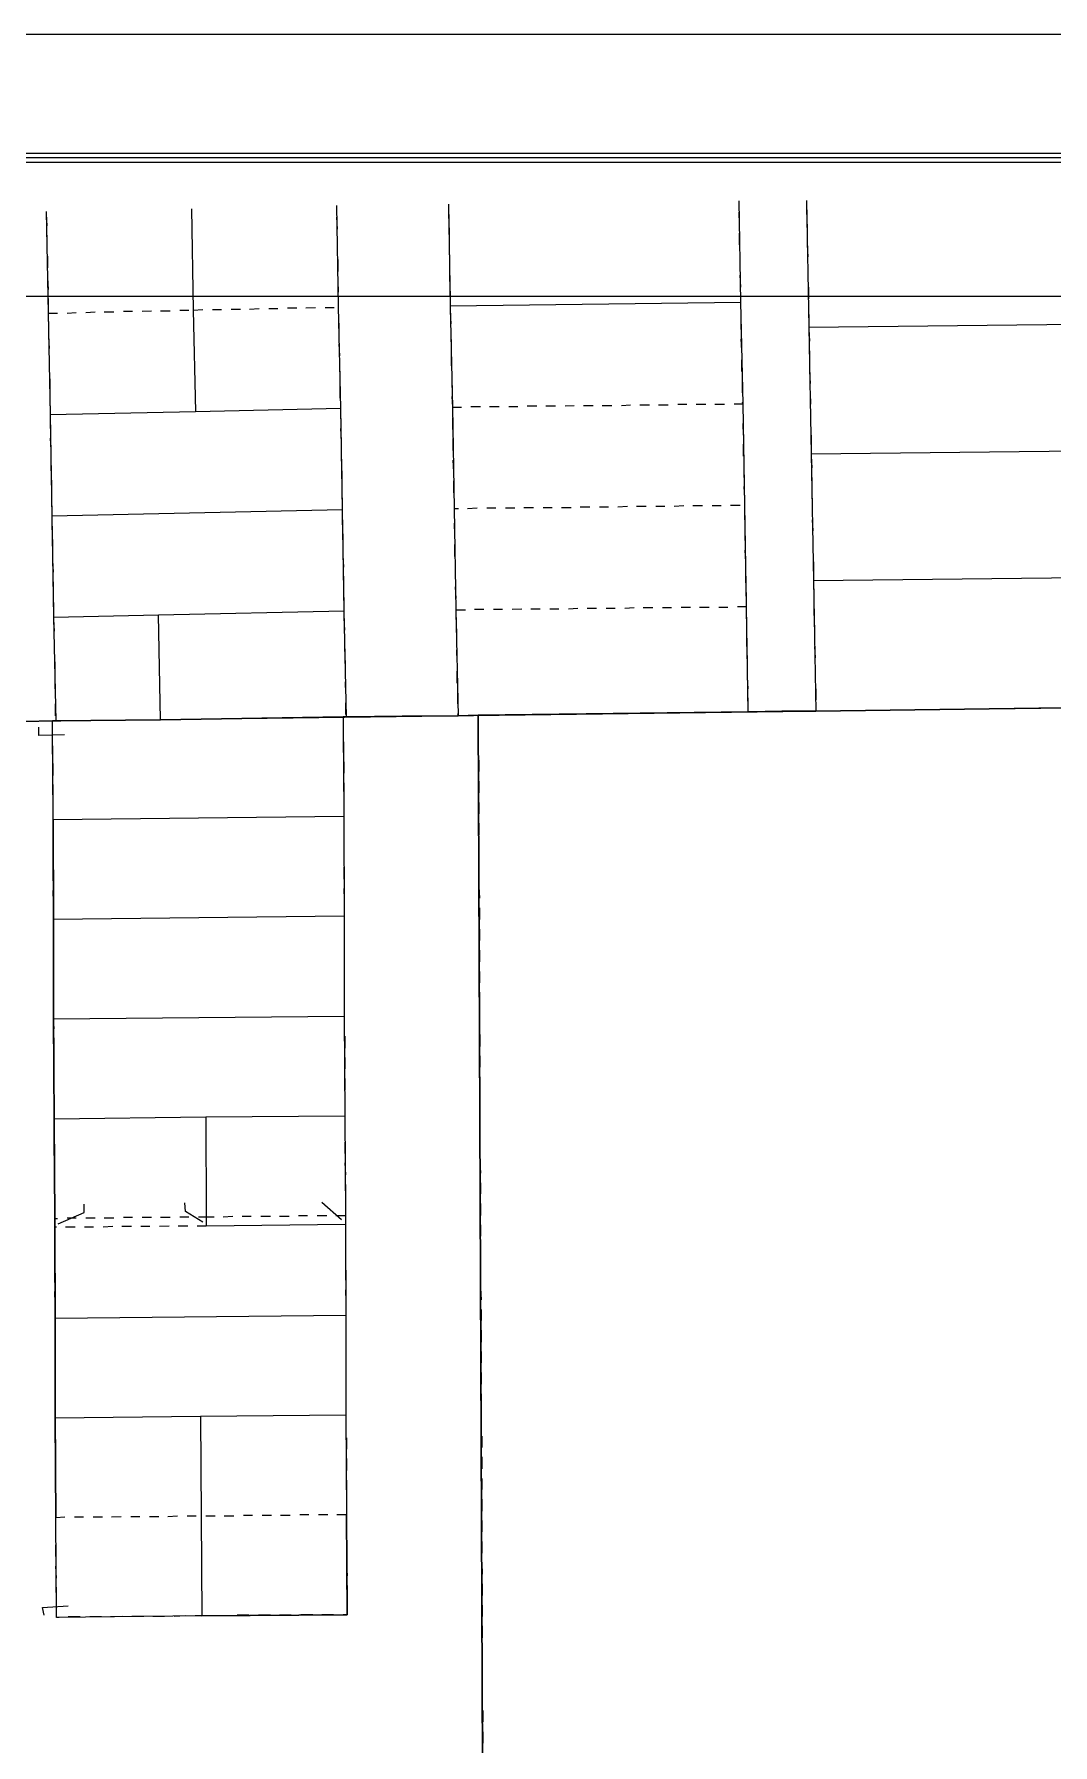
# Model space of a CAD drawing. Extents: x -8 to 2448, y 177 to 3185.
# Drawn here: x 378 to 812, y 2456 to 3185 of the extents above; entities that cross this region are included whole.
import ezdxf

# ---------------------------------------------------------------- set-up
doc = ezdxf.new("R2010")
doc.units = 0
doc.layers.add('Cadastral_Map', color=7, linetype='CONTINUOUS')

msp = doc.modelspace()

# ---------------------------------------------------------------- linework, layer by layer
at = {"layer": 'Cadastral_Map', "color": 1}
for points in [[(255.36557, 3184.8171), (1361.7897, 3184.8171)], [(257.52561, 2890.5755), (2158.6071, 2915.0557)], [(837.85826, 2898.0156), (711.1355, 2896.3356), (696.73519, 2896.3356), (682.33487, 2896.0955), (567.37237, 2894.6555), (558.73218, 2894.4155), (538.57174, 2894.1755), (534.97166, 2894.1755), (511.21114, 2893.9355), (509.77111, 2893.9355), (432.00942, 2892.7355), (387.36844, 2892.2555), (385.92841, 2892.2555), (374.40816, 2892.0155)], [(374.40816, 2892.0155), (385.92841, 2892.2555), (387.36844, 2892.2555), (432.00942, 2892.7355), (509.77111, 2893.9355), (511.21114, 2893.9355), (534.97166, 2894.1755), (538.57174, 2894.1755), (558.73218, 2894.4155), (567.37237, 2894.6555), (682.33487, 2896.0955), (696.73519, 2896.3356), (711.1355, 2896.3356), (837.85826, 2898.0156)]]:
    msp.add_lwpolyline(points, dxfattribs=at)
at = {"layer": 'Cadastral_Map', "color": 7}
for points in [[(65.52143, 177.36095), (65.52143, 3134.1768), (2374.1318, 3134.1768), (2374.1318, 177.36095), (65.52143, 177.36095)], [(67.44147, 179.28096), (67.44147, 3132.2568), (2372.4517, 3132.2568), (2372.4517, 179.28096), (67.44147, 179.28096)], [(69.36151, 181.20097), (69.36151, 3130.3368), (2370.2917, 3130.3368), (2370.2917, 181.20097), (69.36151, 181.20097)], [(554.65209, 3112.3367), (555.37211, 3069.1365), (679.2148, 3070.5765), (678.49479, 3113.7767)], [(554.65209, 3112.3367), (555.37211, 3069.1365), (556.33213, 3025.9362), (557.05214, 2982.736), (557.77216, 2939.5358), (558.73218, 2894.4155)], [(682.33487, 2896.0955), (681.61486, 2940.9758), (680.89484, 2984.176), (680.17483, 3027.3763), (679.2148, 3070.5765), (678.49479, 3113.7767)], [(707.29542, 3114.0167), (708.25544, 3060.0164)], [(707.29542, 3114.0167), (708.25544, 3060.0164), (709.21546, 3006.0161), (710.17548, 2952.0159), (711.1355, 2896.3356)], [(383.28835, 3109.2167), (384.00837, 3066.0165)], [(383.28835, 3109.2167), (384.00837, 3066.0165)], [(445.2097, 3110.4167), (445.92972, 3067.2165)], [(507.85107, 3068.6565), (507.13105, 3111.8567)], [(511.21114, 2893.9355), (510.25112, 2939.0558), (509.53111, 2982.256), (508.81109, 3025.4562), (507.85107, 3068.6565), (507.13105, 3111.8567)], [(103.92227, 1957.2105), (103.92227, 3073.2165), (2335.9709, 3073.2165), (2335.9709, 841.20452), (103.92227, 841.20452), (103.92227, 1957.2105)], [(508.81109, 3025.4562), (507.85107, 3068.6565)], [(555.37211, 3069.1365), (556.33213, 3025.9362)], [(680.17483, 3027.3763), (679.2148, 3070.5765)], [(384.00837, 3066.0165), (384.96839, 3022.8162), (446.88974, 3024.0162), (508.81109, 3025.4562)], [(384.00837, 3066.0165), (388.08846, 3066.0165)], [(384.00837, 3066.0165), (384.96839, 3022.8162)], [(392.16855, 3066.0165), (396.00863, 3066.2565)], [(400.08872, 3066.2565), (404.16881, 3066.4965)], [(408.00889, 3066.4965), (412.08898, 3066.4965)], [(416.16907, 3066.7365), (420.00916, 3066.7365)], [(424.08924, 3066.7365), (428.16933, 3066.9765)], [(432.00942, 3066.9765), (436.08951, 3066.9765)], [(440.16959, 3067.2165), (444.00968, 3067.2165)], [(445.92972, 3067.2165), (450.00981, 3067.4565)], [(445.92972, 3067.2165), (446.88974, 3024.0162)], [(454.0899, 3067.4565), (457.92998, 3067.4565)], [(462.01007, 3067.6965), (466.09016, 3067.6965)], [(469.93024, 3067.6965), (474.01033, 3067.9365)], [(478.09042, 3067.9365), (481.9305, 3067.9365)], [(486.01059, 3068.1765), (490.09068, 3068.1765)], [(493.93077, 3068.1765), (498.01086, 3068.4165)], [(502.09094, 3068.4165), (505.93103, 3068.4165)], [(708.25544, 3060.0164), (834.9782, 3061.4564)], [(708.25544, 3060.0164), (709.21546, 3006.0161)], [(509.53111, 2982.256), (508.81109, 3025.4562)], [(556.33213, 3025.9362), (560.17221, 3025.9362)], [(556.33213, 3025.9362), (557.05214, 2982.736)], [(564.2523, 3026.1762), (568.33239, 3026.1762)], [(572.17247, 3026.1762), (576.25256, 3026.1762)], [(580.33265, 3026.1762), (584.17273, 3026.1762)], [(588.25282, 3026.4162), (592.33291, 3026.4162)], [(596.17299, 3026.4162), (600.25308, 3026.4162)], [(604.33317, 3026.4162), (608.17326, 3026.6563)], [(612.25335, 3026.6563), (616.33343, 3026.6563)], [(620.17352, 3026.6563), (624.25361, 3026.6563)], [(628.3337, 3026.6563), (632.17378, 3026.8963)], [(636.25387, 3026.8963), (640.33396, 3026.8963)], [(644.17404, 3026.8963), (648.25413, 3026.8963)], [(652.33422, 3027.1363), (656.1743, 3027.1363)], [(660.25439, 3027.1363), (664.33448, 3027.1363)], [(668.17456, 3027.1363), (672.25465, 3027.1363)], [(676.33474, 3027.3763), (680.17483, 3027.3763)], [(680.89484, 2984.176), (680.17483, 3027.3763)], [(384.96839, 3022.8162), (385.68841, 2979.616)], [(384.96839, 3022.8162), (385.68841, 2979.616)], [(709.21546, 3006.0161), (835.93822, 3007.4561)], [(709.21546, 3006.0161), (710.17548, 2952.0159)], [(385.68841, 2979.616), (509.53111, 2982.256)], [(510.25112, 2939.0558), (509.53111, 2982.256)], [(557.05214, 2982.736), (558.97218, 2982.736)], [(557.05214, 2982.736), (557.77216, 2939.5358)], [(562.81227, 2982.736), (566.89236, 2982.976)], [(570.97245, 2982.976), (574.81253, 2982.976)], [(578.89262, 2982.976), (582.97271, 2982.976)], [(586.81279, 2983.216), (590.89288, 2983.216)], [(594.97297, 2983.216), (598.81305, 2983.216)], [(602.89314, 2983.216), (606.97323, 2983.216)], [(610.81331, 2983.456), (614.8934, 2983.456)], [(618.97349, 2983.456), (622.81358, 2983.456)], [(626.89366, 2983.456), (630.97375, 2983.696)], [(634.81384, 2983.696), (638.89393, 2983.696)], [(642.97401, 2983.696), (646.8141, 2983.696)], [(650.89419, 2983.696), (654.97428, 2983.936)], [(658.81436, 2983.936), (662.89445, 2983.936)], [(666.97454, 2983.936), (670.81462, 2983.936)], [(674.89471, 2984.176), (678.9748, 2984.176)], [(681.61486, 2940.9758), (680.89484, 2984.176)], [(385.68841, 2979.616), (386.40842, 2936.4158), (431.0494, 2937.3758)], [(385.68841, 2979.616), (386.40842, 2936.4158)], [(710.17548, 2952.0159), (836.89824, 2953.4559)], [(710.17548, 2952.0159), (711.1355, 2896.3356)], [(431.0494, 2937.3758), (510.25112, 2939.0558)], [(511.21114, 2893.9355), (510.25112, 2939.0558)], [(557.77216, 2939.5358), (561.85225, 2939.5358)], [(557.77216, 2939.5358), (558.73218, 2894.4155)], [(565.69233, 2939.7758), (569.77242, 2939.7758)], [(573.85251, 2939.7758), (577.69259, 2939.7758)], [(581.77268, 2939.7758), (585.85277, 2940.0158)], [(589.69285, 2940.0158), (593.77294, 2940.0158)], [(597.85303, 2940.0158), (601.69312, 2940.0158)], [(605.7732, 2940.0158), (609.85329, 2940.2558)], [(613.69338, 2940.2558), (617.77347, 2940.2558)], [(621.85355, 2940.2558), (625.69364, 2940.2558)], [(629.77373, 2940.2558), (633.85382, 2940.4958)], [(637.6939, 2940.4958), (641.77399, 2940.4958)], [(645.85408, 2940.4958), (649.69416, 2940.4958)], [(653.77425, 2940.7358), (657.85434, 2940.7358)], [(661.69442, 2940.7358), (665.77451, 2940.7358)], [(669.8546, 2940.7358), (673.69468, 2940.7358)], [(677.77477, 2940.9758), (681.61486, 2940.9758)], [(682.33487, 2896.0955), (681.61486, 2940.9758)], [(386.40842, 2936.4158), (387.36844, 2892.2555)], [(386.40842, 2936.4158), (387.36844, 2892.2555)], [(432.00942, 2892.7355), (431.0494, 2937.3758)], [(374.40816, 2892.0155), (385.92841, 2892.2555), (387.36844, 2892.2555), (432.00942, 2892.7355), (509.77111, 2893.9355), (511.21114, 2893.9355), (534.97166, 2894.1755), (538.57174, 2894.1755), (558.73218, 2894.4155), (567.37237, 2894.6555), (682.33487, 2896.0955), (696.73519, 2896.3356), (711.1355, 2896.3356), (837.85826, 2898.0156)], [(509.77111, 2893.9355), (510.01112, 2851.4553), (510.25112, 2808.9751), (510.25112, 2766.2548), (510.49113, 2723.7746), (510.73113, 2681.2944), (510.73113, 2677.6944), (510.97114, 2638.8142), (510.97114, 2596.3339), (511.21114, 2553.8537), (511.45115, 2511.3735), (449.5298, 2510.8935), (387.60845, 2510.1735), (387.36844, 2552.6537), (387.12844, 2595.1339), (387.12844, 2637.6142), (386.88843, 2676.4944), (386.88843, 2680.0944), (386.64843, 2722.5746), (386.40842, 2765.0548), (386.40842, 2807.5351), (386.16842, 2850.0153), (385.92841, 2892.2555)], [(432.00942, 2892.7355), (509.77111, 2893.9355)], [(509.77111, 2893.9355), (510.01112, 2851.4553)], [(509.77111, 2893.9355), (511.21114, 2893.9355)], [(567.37237, 2894.6555), (558.73218, 2894.4155)], [(567.37237, 2894.6555), (682.33487, 2896.0955)], [(570.49244, 2138.6515), (567.37237, 2894.6555)], [(567.37237, 2894.6555), (570.49244, 2138.6515), (570.73244, 2100.4913), (570.73244, 2084.6512), (571.21245, 2001.1307), (571.45246, 1895.0502), (572.89249, 1835.2899), (629.05371, 1808.4097), (634.09382, 1800.4897), (635.05384, 1664.4089)], [(682.33487, 2896.0955), (696.73519, 2896.3356), (711.1355, 2896.3356)], [(837.85826, 2898.0156), (711.1355, 2896.3356)], [(390.96852, 2886.2555), (380.16829, 2886.0155), (380.16829, 2889.6155)], [(386.16842, 2850.0153), (385.92841, 2892.2555), (387.36844, 2892.2555)], [(387.36844, 2892.2555), (432.00942, 2892.7355)], [(510.01112, 2851.4553), (386.16842, 2850.0153)], [(386.16842, 2850.0153), (386.40842, 2807.5351)], [(510.01112, 2851.4553), (510.25112, 2808.9751), (510.25112, 2766.2548)], [(510.25112, 2808.9751), (386.40842, 2807.5351)], [(386.40842, 2807.5351), (386.40842, 2765.0548)], [(510.25112, 2766.2548), (386.40842, 2765.0548)], [(386.40842, 2765.0548), (386.64843, 2722.5746), (386.88843, 2680.0944)], [(510.25112, 2766.2548), (510.49113, 2723.7746)], [(451.20984, 2723.2946), (386.64843, 2722.5746)], [(510.49113, 2723.7746), (451.20984, 2723.2946)], [(451.20984, 2723.2946), (451.44984, 2680.8144), (451.44984, 2676.9744)], [(510.49113, 2723.7746), (510.73113, 2681.2944)], [(388.32846, 2677.9344), (399.36871, 2682.7344), (399.36871, 2686.3344)], [(450.00981, 2678.6544), (442.56965, 2683.2144), (442.32964, 2686.8144)], [(509.0511, 2679.6144), (500.65091, 2687.0544)], [(386.88843, 2680.0944), (386.88843, 2676.4944)], [(388.08846, 2680.0944), (386.88843, 2680.0944)], [(386.88843, 2676.4944), (387.12844, 2637.6142), (387.12844, 2595.1339)], [(387.60845, 2676.4944), (386.88843, 2676.4944)], [(395.52862, 2676.4944), (391.44853, 2676.4944)], [(396.00863, 2680.3344), (392.16855, 2680.3344)], [(403.44879, 2676.4944), (399.60871, 2676.4944)], [(404.16881, 2680.3344), (400.08872, 2680.3344)], [(411.60897, 2676.7344), (407.52888, 2676.4944)], [(412.08898, 2680.3344), (408.00889, 2680.3344)], [(419.52914, 2676.7344), (415.44906, 2676.7344)], [(420.00916, 2680.5744), (416.16907, 2680.5744)], [(427.44932, 2676.7344), (423.60923, 2676.7344)], [(428.16933, 2680.5744), (424.08924, 2680.5744)], [(435.6095, 2676.9744), (431.52941, 2676.7344)], [(436.08951, 2680.5744), (432.00942, 2680.5744)], [(443.52967, 2676.9744), (439.44958, 2676.9744)], [(444.00968, 2680.8144), (440.16959, 2680.8144)], [(451.44984, 2676.9744), (447.60976, 2676.9744)], [(451.44984, 2680.8144), (448.08977, 2680.8144)], [(454.80991, 2680.8144), (451.44984, 2680.8144)], [(510.73113, 2677.6944), (451.44984, 2676.9744)], [(462.73009, 2681.0544), (458.65, 2680.8144)], [(470.65026, 2681.0544), (466.81018, 2681.0544)], [(478.81044, 2681.0544), (474.73035, 2681.0544)], [(486.73061, 2681.0544), (482.65052, 2681.0544)], [(494.65078, 2681.2944), (490.8107, 2681.2944)], [(502.81096, 2681.2944), (498.73087, 2681.2944)], [(510.73113, 2681.2944), (506.65104, 2681.2944)], [(510.73113, 2681.2944), (510.73113, 2677.6944)], [(510.73113, 2677.6944), (510.97114, 2638.8142)], [(510.97114, 2638.8142), (387.12844, 2637.6142)], [(510.97114, 2638.8142), (510.97114, 2596.3339)], [(510.97114, 2596.3339), (449.04979, 2595.8539), (387.12844, 2595.1339)], [(387.12844, 2595.1339), (387.36844, 2552.6537)], [(449.04979, 2595.8539), (449.28979, 2553.3737), (449.5298, 2510.8935)], [(510.97114, 2596.3339), (511.21114, 2553.8537)], [(391.20853, 2552.8937), (387.36844, 2552.6537)], [(449.5298, 2510.8935), (387.60845, 2510.1735), (387.36844, 2552.6537)], [(399.1287, 2552.8937), (395.28862, 2552.8937)], [(407.28888, 2552.8937), (403.20879, 2552.8937)], [(415.20905, 2553.1337), (411.12896, 2552.8937)], [(423.12922, 2553.1337), (419.28914, 2553.1337)], [(431.2894, 2553.1337), (427.20931, 2553.1337)], [(439.20957, 2553.3737), (435.12948, 2553.1337)], [(447.12975, 2553.3737), (443.28966, 2553.3737)], [(449.5298, 2510.8935), (511.45115, 2511.3735), (511.21114, 2553.8537), (507.13105, 2553.8537)], [(455.28992, 2553.3737), (451.20984, 2553.3737)], [(463.2101, 2553.3737), (459.13001, 2553.3737)], [(471.13027, 2553.6137), (467.29019, 2553.6137)], [(479.29045, 2553.6137), (475.21036, 2553.6137)], [(487.21062, 2553.6137), (483.13053, 2553.6137)], [(495.13079, 2553.8537), (491.29071, 2553.8537)], [(503.29097, 2553.8537), (499.21088, 2553.8537)], [(382.32833, 2511.1335), (381.60832, 2514.4935), (392.64856, 2515.2135)]]:
    msp.add_lwpolyline(points, dxfattribs=at)
at = {"layer": 'Cadastral_Map', "color": 2}
for points in [[(678.49479, 3113.0567), (678.49479, 3113.7767)], [(707.29542, 3113.0567), (707.29542, 3108.0167)], [(383.28835, 3108.2567), (383.52836, 3103.2167)], [(507.13105, 3110.8967), (507.13105, 3111.8567)], [(507.37106, 3101.7766), (507.13105, 3106.8167)], [(554.65209, 3111.3767), (554.65209, 3106.3367)], [(678.73479, 3103.9367), (678.49479, 3108.9767)], [(383.52836, 3099.1366), (383.52836, 3094.0966)], [(554.89209, 3102.2566), (554.89209, 3097.4566)], [(678.73479, 3095.0566), (678.73479, 3100.0966)], [(707.53542, 3103.9367), (707.53542, 3099.1366)], [(507.37106, 3092.8966), (507.37106, 3097.6966)], [(554.89209, 3093.3766), (555.1321, 3088.3366)], [(678.9748, 3085.9366), (678.9748, 3090.9766)], [(707.53542, 3095.0566), (707.77543, 3090.0166)], [(383.76837, 3090.2566), (383.76837, 3085.2166)], [(507.61106, 3083.7766), (507.61106, 3088.8166)], [(555.1321, 3084.2566), (555.1321, 3079.4565)], [(707.77543, 3085.9366), (707.77543, 3081.1365)], [(383.76837, 3081.1365), (384.00837, 3076.0965)], [(507.85107, 3074.8965), (507.61106, 3079.6965)], [(679.2148, 3077.0565), (678.9748, 3082.0965)], [(708.01543, 3077.0565), (708.01543, 3072.0165)], [(384.00837, 3072.2565), (384.00837, 3067.2165)], [(507.85107, 3065.7765), (507.85107, 3068.6565), (507.85107, 3070.8165)], [(555.37211, 3075.3765), (555.37211, 3070.3365)], [(679.2148, 3067.9365), (679.2148, 3070.5765), (679.2148, 3072.9765)], [(384.00837, 3065.0565), (384.24838, 3060.0164)], [(508.09107, 3056.8964), (508.09107, 3061.6964)], [(555.37211, 3066.4965), (555.61211, 3061.4564)], [(679.45481, 3059.0564), (679.45481, 3064.0965)], [(708.01543, 3067.9365), (708.25544, 3063.1364)], [(384.24838, 3055.9364), (384.48838, 3050.8964)], [(555.61211, 3057.3764), (555.85212, 3052.3364)], [(679.69482, 3049.9364), (679.45481, 3054.9764)], [(708.25544, 3059.0564), (708.49544, 3054.0164)], [(384.48838, 3047.0564), (384.48838, 3042.0163)], [(508.33108, 3047.7764), (508.09107, 3052.8164)], [(555.85212, 3048.4964), (555.85212, 3043.4563)], [(708.49544, 3049.9364), (708.49544, 3045.1363)], [(508.57109, 3038.8963), (508.33108, 3043.6963)], [(679.69482, 3041.0563), (679.69482, 3046.0964)], [(708.49544, 3041.0563), (708.73545, 3036.0163)], [(384.72839, 3037.9363), (384.72839, 3032.8963)], [(508.57109, 3029.7763), (508.57109, 3034.8163)], [(556.09212, 3039.3763), (556.09212, 3034.3363)], [(679.93482, 3031.9363), (679.93482, 3036.9763)], [(384.72839, 3029.0563), (384.96839, 3024.0162)], [(508.81109, 3020.8962), (508.81109, 3025.4562), (508.81109, 3025.6962)], [(556.09212, 3030.4963), (556.33213, 3025.9362), (556.33213, 3025.4562)], [(680.17483, 3023.0562), (680.17483, 3027.3763), (679.93482, 3028.0963)], [(708.73545, 3031.9363), (708.97545, 3027.1363)], [(384.96839, 3021.8562), (384.96839, 3016.8162)], [(556.33213, 3021.3762), (556.33213, 3016.3362)], [(680.41483, 3013.9362), (680.17483, 3018.9762)], [(708.97545, 3023.0562), (708.97545, 3018.0162)], [(384.96839, 3012.7362), (385.2084, 3007.6961)], [(509.0511, 3011.7762), (508.81109, 3016.8162)], [(556.57213, 3012.4962), (556.57213, 3007.4561)], [(709.21546, 3013.9362), (709.21546, 3009.1362)], [(385.2084, 3003.8561), (385.2084, 2998.8161)], [(509.0511, 3002.8961), (509.0511, 3007.6961)], [(556.57213, 3003.3761), (556.81214, 2998.3361)], [(680.41483, 3005.0561), (680.41483, 3010.0962)], [(709.21546, 3005.0561), (709.45546, 3000.0161)], [(509.2911, 2993.7761), (509.2911, 2998.8161)], [(680.65484, 2995.9361), (680.65484, 3000.9761)], [(709.45546, 2995.9361), (709.45546, 2991.1361)], [(385.4484, 2994.7361), (385.4484, 2989.6961)], [(509.53111, 2984.896), (509.2911, 2989.9361)], [(556.81214, 2994.4961), (556.81214, 2989.4561)], [(680.89484, 2987.056), (680.65484, 2992.0961)], [(385.4484, 2985.856), (385.68841, 2980.816)], [(557.05214, 2985.376), (557.05214, 2982.736), (557.05214, 2980.336)], [(680.89484, 2977.936), (680.89484, 2982.976)], [(709.69547, 2987.056), (709.69547, 2982.016)], [(385.68841, 2978.656), (385.68841, 2973.616)], [(509.53111, 2975.776), (509.53111, 2980.816)], [(557.05214, 2976.496), (557.29215, 2971.456)], [(681.13485, 2969.0559), (681.13485, 2974.096)], [(709.69547, 2977.936), (709.93547, 2973.136)], [(385.92841, 2969.5359), (385.92841, 2964.4959)], [(509.77111, 2966.8959), (509.77111, 2971.936)], [(557.29215, 2967.3759), (557.29215, 2962.3359)], [(709.93547, 2969.0559), (709.93547, 2964.0159)], [(385.92841, 2960.6559), (386.16842, 2955.6159)], [(510.01112, 2957.7759), (509.77111, 2962.8159)], [(681.37485, 2959.9359), (681.13485, 2964.9759)], [(710.17548, 2959.9359), (710.17548, 2955.1359)], [(510.01112, 2948.8958), (510.01112, 2953.9359)], [(557.53215, 2958.4959), (557.53215, 2953.4559)], [(681.37485, 2951.0558), (681.37485, 2956.0959)], [(386.16842, 2951.5358), (386.16842, 2946.4958)], [(510.25112, 2939.7758), (510.25112, 2944.8158)], [(557.53215, 2949.3758), (557.77216, 2944.3358)], [(681.61486, 2941.9358), (681.61486, 2946.9758)], [(710.17548, 2951.0558), (710.41548, 2946.0158)], [(386.40842, 2942.6558), (386.40842, 2937.6158)], [(557.77216, 2940.4958), (557.77216, 2939.5358), (557.77216, 2935.4558)], [(681.85486, 2933.0557), (681.61486, 2938.0958)], [(710.41548, 2941.9358), (710.41548, 2937.1358)], [(386.40842, 2935.4558), (386.64843, 2930.4157)], [(510.49113, 2930.8957), (510.25112, 2935.9358)], [(558.01216, 2931.3757), (558.01216, 2926.3357)], [(710.65549, 2933.0557), (710.65549, 2928.0157)], [(386.64843, 2926.3357), (386.64843, 2921.2957)], [(510.49113, 2921.7757), (510.49113, 2926.8157)], [(681.85486, 2923.9357), (681.85486, 2928.9757)], [(710.65549, 2923.9357), (710.8955, 2919.1357)], [(386.88843, 2917.4557), (386.88843, 2912.4156)], [(510.73113, 2912.8956), (510.73113, 2917.9357)], [(558.01216, 2922.4957), (558.25217, 2917.4557)], [(682.09487, 2915.0557), (682.09487, 2920.0957)], [(386.88843, 2908.3356), (387.12844, 2903.2956)], [(510.97114, 2903.7756), (510.73113, 2908.8156)], [(558.25217, 2913.3756), (558.25217, 2908.3356)], [(682.33487, 2905.9356), (682.09487, 2910.9756)], [(710.8955, 2915.0557), (710.8955, 2910.0156)], [(558.49217, 2904.4956), (558.49217, 2899.4556)], [(682.33487, 2897.0556), (682.33487, 2902.0956)], [(711.1355, 2905.9356), (711.1355, 2901.1356)], [(387.12844, 2899.4556), (387.12844, 2894.4155)], [(510.97114, 2894.8955), (510.97114, 2899.9356)], [(558.49217, 2895.3755), (558.73218, 2894.4155)], [(711.1355, 2897.0556), (711.1355, 2896.3356)], [(385.92841, 2886.9755), (385.92841, 2892.0155)], [(509.77111, 2892.7355), (509.77111, 2887.9355)], [(567.37237, 2893.4555), (567.37237, 2888.6555)], [(385.92841, 2878.0955), (385.92841, 2883.1355)], [(509.77111, 2883.8555), (509.77111, 2878.8155)], [(567.37237, 2884.5755), (567.37237, 2879.5355)], [(386.16842, 2868.9754), (386.16842, 2874.0154)], [(510.01112, 2874.7354), (510.01112, 2869.9354)], [(567.61237, 2875.4554), (567.61237, 2870.6554)], [(386.16842, 2860.0954), (386.16842, 2865.1354)], [(510.01112, 2865.8554), (510.01112, 2860.8154)], [(567.61237, 2866.5754), (567.61237, 2861.5354)], [(567.61237, 2857.4553), (567.61237, 2852.6553)], [(386.16842, 2850.9753), (386.16842, 2856.0153)], [(510.01112, 2856.7353), (510.01112, 2851.9353)], [(386.16842, 2842.0953), (386.16842, 2847.1353)], [(510.01112, 2847.8553), (510.01112, 2842.8153)], [(567.61237, 2848.5753), (567.61237, 2843.5353)], [(386.16842, 2832.9752), (386.16842, 2838.0152)], [(510.01112, 2838.7352), (510.01112, 2833.9352)], [(567.61237, 2839.4552), (567.61237, 2834.6552)], [(386.16842, 2824.0952), (386.16842, 2829.1352)], [(510.01112, 2829.8552), (510.01112, 2824.8152)], [(567.61237, 2830.5752), (567.61237, 2825.5352)], [(567.61237, 2821.4551), (567.85238, 2816.6551)], [(386.40842, 2814.9751), (386.16842, 2820.0151)], [(510.01112, 2820.7351), (510.25112, 2815.9351)], [(386.40842, 2806.0951), (386.40842, 2807.5351), (386.40842, 2811.1351)], [(510.25112, 2811.8551), (510.25112, 2808.9751), (510.25112, 2806.8151)], [(567.85238, 2812.5751), (567.85238, 2807.5351)], [(386.40842, 2796.975), (386.40842, 2802.015)], [(510.25112, 2802.735), (510.25112, 2797.935)], [(567.85238, 2803.4551), (567.85238, 2798.655)], [(386.40842, 2788.095), (386.40842, 2793.135)], [(510.25112, 2793.855), (510.25112, 2788.815)], [(567.85238, 2794.575), (567.85238, 2789.535)], [(510.25112, 2784.735), (510.25112, 2779.9349)], [(567.85238, 2785.455), (567.85238, 2780.6549)], [(386.40842, 2778.9749), (386.40842, 2784.0149)], [(386.40842, 2770.0949), (386.40842, 2775.1349)], [(510.25112, 2775.8549), (510.25112, 2770.8149)], [(567.85238, 2776.5749), (567.85238, 2771.5349)], [(386.64843, 2760.9748), (386.40842, 2765.0548), (386.40842, 2766.0149)], [(510.25112, 2766.7348), (510.25112, 2766.2548), (510.25112, 2761.9348)], [(567.85238, 2767.4549), (567.85238, 2762.6548)], [(386.64843, 2752.0948), (386.64843, 2757.1348)], [(510.49113, 2757.8548), (510.49113, 2752.8148)], [(568.09238, 2758.5748), (568.09238, 2753.5348)], [(386.64843, 2742.9747), (386.64843, 2748.0148)], [(510.49113, 2748.7348), (510.49113, 2743.9347)], [(568.09238, 2749.4548), (568.09238, 2744.6547)], [(386.64843, 2734.0947), (386.64843, 2739.1347)], [(510.49113, 2739.8547), (510.49113, 2734.8147)], [(568.09238, 2740.5747), (568.09238, 2735.5347)], [(386.64843, 2724.9746), (386.64843, 2730.0147)], [(510.49113, 2730.7347), (510.49113, 2725.9346)], [(568.09238, 2731.4547), (568.09238, 2726.6546)], [(386.64843, 2716.0946), (386.64843, 2721.1346)], [(510.49113, 2721.8546), (510.49113, 2716.8146)], [(568.09238, 2722.5746), (568.09238, 2717.5346)], [(386.64843, 2706.9745), (386.64843, 2712.0146)], [(510.49113, 2712.7346), (510.49113, 2707.9345)], [(568.09238, 2713.4546), (568.09238, 2708.6545)], [(568.09238, 2704.5745), (568.33239, 2699.5345)], [(386.88843, 2698.0945), (386.88843, 2703.1345)], [(510.49113, 2703.8545), (510.73113, 2698.8145)], [(386.88843, 2688.9744), (386.88843, 2694.0145)], [(510.73113, 2694.7345), (510.73113, 2689.9344)], [(568.33239, 2695.4545), (568.33239, 2690.6544)], [(386.88843, 2680.0944), (386.88843, 2685.1344)], [(510.73113, 2685.8544), (510.73113, 2681.2944), (510.73113, 2680.8144)], [(568.33239, 2686.5744), (568.33239, 2681.5344)], [(386.88843, 2670.9743), (386.88843, 2676.0144)], [(510.73113, 2676.7344), (510.73113, 2671.9343)], [(568.33239, 2677.4544), (568.33239, 2672.6544)], [(510.73113, 2667.8543), (510.73113, 2662.8143)], [(568.33239, 2668.5743), (568.33239, 2663.5343)], [(386.88843, 2662.0943), (386.88843, 2667.1343)], [(386.88843, 2652.9742), (386.88843, 2658.0143)], [(510.73113, 2658.7343), (510.73113, 2653.9343)], [(568.33239, 2659.4543), (568.33239, 2654.6543)], [(387.12844, 2644.0942), (386.88843, 2649.1342)], [(510.73113, 2649.8542), (510.97114, 2644.8142)], [(568.33239, 2650.5742), (568.57239, 2645.5342)], [(387.12844, 2634.9741), (387.12844, 2637.6142), (387.12844, 2640.0142)], [(510.97114, 2640.7342), (510.97114, 2638.8142), (510.97114, 2635.9342)], [(568.57239, 2641.4542), (568.57239, 2636.6542)], [(510.97114, 2631.8541), (510.97114, 2626.8141)], [(568.57239, 2632.5741), (568.57239, 2627.5341)], [(387.12844, 2626.0941), (387.12844, 2631.1341)], [(387.12844, 2616.9741), (387.12844, 2622.0141)], [(510.97114, 2622.7341), (510.97114, 2617.9341)], [(568.57239, 2623.4541), (568.57239, 2618.6541)], [(387.12844, 2608.094), (387.12844, 2613.134)], [(510.97114, 2613.854), (510.97114, 2608.814)], [(568.57239, 2614.574), (568.57239, 2609.534)], [(387.12844, 2598.974), (387.12844, 2604.014)], [(510.97114, 2604.734), (510.97114, 2599.934)], [(568.57239, 2605.454), (568.57239, 2600.654)], [(387.12844, 2590.0939), (387.12844, 2595.1339)], [(510.97114, 2595.8539), (510.97114, 2590.8139)], [(568.57239, 2596.5739), (568.57239, 2591.5339)], [(387.36844, 2580.9739), (387.36844, 2586.0139)], [(511.21114, 2586.7339), (511.21114, 2581.9339)], [(568.8124, 2587.4539), (568.8124, 2582.6539)], [(387.36844, 2572.0938), (387.36844, 2577.1338)], [(511.21114, 2577.8538), (511.21114, 2572.8138)], [(568.8124, 2578.5738), (568.8124, 2573.5338)], [(387.36844, 2562.9738), (387.36844, 2568.0138)], [(511.21114, 2568.7338), (511.21114, 2563.9338)], [(568.8124, 2569.4538), (568.8124, 2564.6538)], [(387.36844, 2554.0937), (387.36844, 2559.1337)], [(511.21114, 2559.8537), (511.21114, 2554.8137)], [(568.8124, 2560.5737), (568.8124, 2555.5337)], [(568.8124, 2551.4537), (568.8124, 2546.6537)], [(387.36844, 2544.9737), (387.36844, 2550.0137)], [(511.21114, 2550.7337), (511.21114, 2545.9337)], [(387.36844, 2536.0936), (387.36844, 2541.1336)], [(511.21114, 2541.8536), (511.21114, 2536.8136)], [(568.8124, 2542.5737), (568.8124, 2537.5336)], [(387.60845, 2526.9736), (387.36844, 2532.0136)], [(511.21114, 2532.7336), (511.45115, 2527.9336)], [(568.8124, 2533.4536), (569.0524, 2528.6536)], [(387.60845, 2518.0935), (387.60845, 2523.1335)], [(511.45115, 2523.8536), (511.45115, 2518.8135)], [(569.0524, 2524.5736), (569.0524, 2519.5335)], [(511.45115, 2514.7335), (511.45115, 2511.3735), (509.77111, 2511.3735)], [(569.0524, 2515.4535), (569.0524, 2510.6535)], [(388.80848, 2510.1735), (387.60845, 2510.1735), (387.60845, 2514.0135)], [(397.68867, 2510.4135), (392.64856, 2510.4135)], [(406.80887, 2510.4135), (401.76876, 2510.4135)], [(415.68906, 2510.6535), (410.64895, 2510.4135)], [(424.80926, 2510.6535), (419.76915, 2510.6535)], [(433.68945, 2510.6535), (428.64934, 2510.6535)], [(442.80965, 2510.8935), (437.76954, 2510.6535)], [(451.68985, 2510.8935), (449.5298, 2510.8935), (446.64974, 2510.8935)], [(460.81004, 2510.8935), (455.76993, 2510.8935)], [(469.69024, 2511.1335), (464.65013, 2511.1335)], [(478.81044, 2511.1335), (473.77033, 2511.1335)], [(487.69063, 2511.1335), (482.65052, 2511.1335)], [(496.81083, 2511.3735), (491.77072, 2511.3735)], [(505.69102, 2511.3735), (500.65091, 2511.3735)], [(569.0524, 2506.5735), (569.0524, 2501.5334)], [(569.0524, 2497.4534), (569.0524, 2492.6534)], [(569.0524, 2488.5734), (569.0524, 2483.5333)], [(569.0524, 2479.4533), (569.0524, 2474.6533)], [(569.29241, 2470.5733), (569.29241, 2465.5332)], [(569.29241, 2461.4532), (569.29241, 2456.6532)]]:
    msp.add_lwpolyline(points, dxfattribs=at)

doc.saveas('drawing.dxf')
